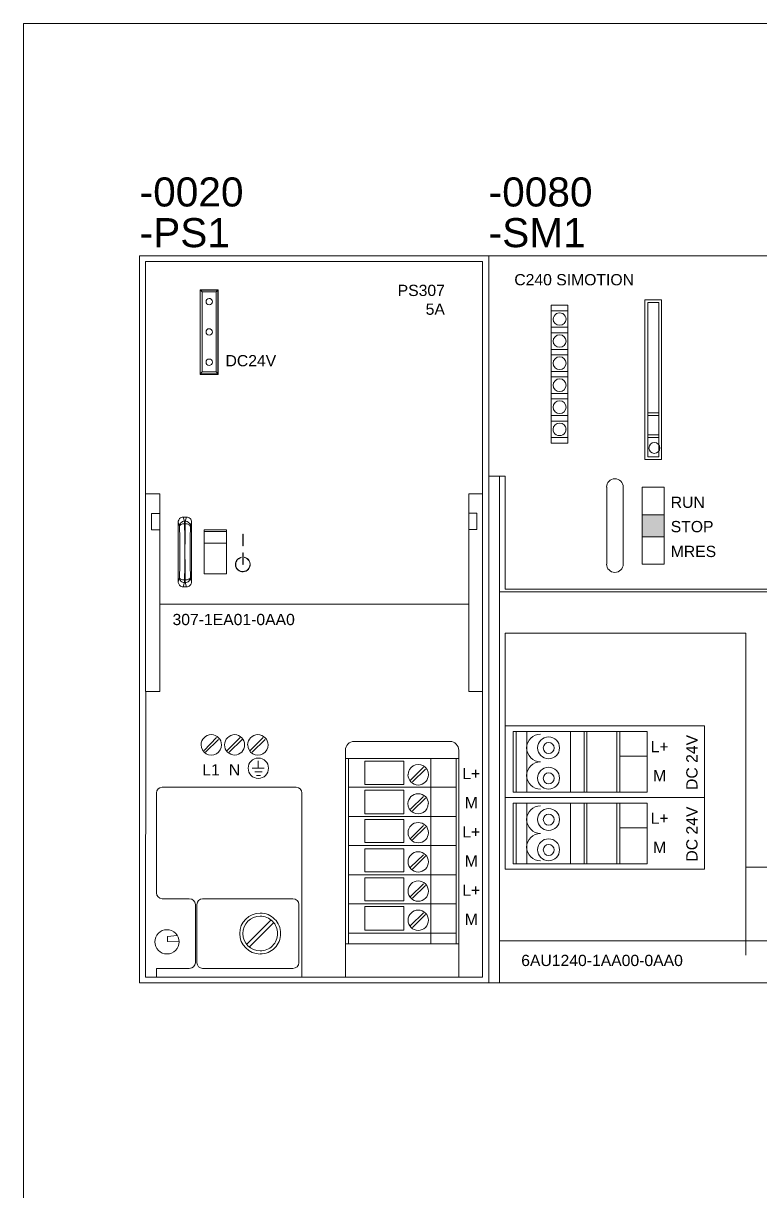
# Model space of a CAD drawing. Header units: millimetres. Extents: x -5035 to 14510, y -7775 to 12.
# Drawn here: x 1089.2 to 1216, y -1960.4 to -1759.5 of the extents above; entities that cross this region are included whole.
import ezdxf

# ---------------------------------------------------------------- set-up
doc = ezdxf.new("R2010")
doc.units = ezdxf.units.MM
doc.layers.add('eProC - L2', color=41, linetype='Continuous', lineweight=20)
doc.layers.add('Textos eProC', color=41, linetype='Continuous', lineweight=25)
doc.styles.get("Standard").update_dxf_attribs({"font": 'arial.ttf'})

msp = doc.modelspace()

# ---------------------------------------------------------------- linework, layer by layer
at = {"layer": 'eProC - L2'}
for p, q in [((1109.21, -1799.46), (1169.23, -1799.46)), ((1169.23, -1799.46), (1109.21, -1799.46)), ((1109.21, -1924.46), (1109.21, -1799.46)), ((1169.23, -1799.46), (1169.23, -1924.46)), ((1169.23, -1799.46), (1169.23, -1924.46)), ((1169.23, -1799.46), (1169.23, -1924.46)), ((1169.23, -1924.46), (1169.23, -1799.46)), ((1169.23, -1799.46), (1169.23, -1924.46)), ((1169.23, -1924.46), (1169.23, -1799.46)), ((1169.23, -1924.46), (1169.23, -1799.46)), ((1168.19, -1800.43), (1110.19, -1800.43)), ((1110.19, -1800.43), (1110.19, -1874.34)), ((1168.19, -1874.34), (1168.19, -1800.43)), ((1119.64, -1819.86), (1119.64, -1805.26)), ((1119.64, -1805.26), (1122.7, -1805.26)), ((1119.64, -1819.72), (1119.64, -1805.32)), ((1119.64, -1805.32), (1122.64, -1805.32)), ((1119.64, -1805.32), (1119.96, -1805.65)), ((1119.96, -1805.65), (1119.96, -1819.4)), ((1119.96, -1805.65), (1122.38, -1805.65)), ((1122.38, -1805.65), (1122.64, -1805.32)), ((1122.38, -1819.4), (1122.38, -1805.65)), ((1122.64, -1805.32), (1122.64, -1819.72)), ((1122.7, -1805.26), (1122.7, -1819.86)), ((1179.99, -1831.65), (1179.99, -1807.93)), ((1179.99, -1807.93), (1182.85, -1807.93)), ((1182.85, -1807.93), (1182.85, -1831.65)), ((1119.64, -1809.3), (1119.64, -1809.3)), ((1122.64, -1809.3), (1122.7, -1809.3)), ((1179.99, -1808.91), (1182.85, -1808.91)), ((1119.64, -1810.54), (1119.64, -1810.54)), ((1122.64, -1810.54), (1122.7, -1810.54)), ((1179.99, -1811.71), (1182.85, -1811.71)), ((1179.99, -1812.69), (1182.85, -1812.69)), ((1119.64, -1814.51), (1119.64, -1814.51)), ((1119.64, -1815.75), (1119.64, -1815.75)), ((1122.64, -1814.51), (1122.7, -1814.51)), ((1122.64, -1815.75), (1122.7, -1815.75)), ((1179.99, -1815.55), (1182.85, -1815.55)), ((1119.64, -1817.7), (1119.64, -1817.7)), ((1122.64, -1817.7), (1122.7, -1817.7)), ((1179.99, -1816.47), (1182.85, -1816.47)), ((1119.96, -1819.4), (1119.64, -1819.72)), ((1122.64, -1819.72), (1119.64, -1819.72)), ((1119.64, -1819.72), (1119.64, -1819.72)), ((1122.7, -1819.86), (1119.64, -1819.86)), ((1119.96, -1819.4), (1122.38, -1819.4)), ((1122.38, -1819.4), (1122.64, -1819.72)), ((1122.64, -1819.72), (1122.7, -1819.72)), ((1179.99, -1819.33), (1182.85, -1819.33)), ((1179.99, -1820.25), (1182.85, -1820.25)), ((1179.99, -1823.11), (1182.85, -1823.11)), ((1179.99, -1824.03), (1182.85, -1824.03)), ((1179.99, -1826.89), (1182.85, -1826.89)), ((1179.99, -1827.87), (1182.85, -1827.87)), ((1179.99, -1830.67), (1182.85, -1830.67)), ((1182.85, -1831.65), (1179.99, -1831.65)), ((1169.23, -1837.32), (1172.04, -1837.32)), ((1171.12, -1837.32), (1171.12, -1924.46)), ((1172.04, -1837.32), (1172.04, -1856.74)), ((1110.19, -1840.38), (1112.67, -1840.38)), ((1112.67, -1840.38), (1112.67, -1874.34)), ((1168.19, -1840.38), (1165.84, -1840.38)), ((1165.84, -1840.38), (1165.84, -1874.34)), ((1111.23, -1846.58), (1111.23, -1843.77)), ((1111.23, -1843.77), (1112.67, -1843.77)), ((1116.51, -1844.36), (1116.38, -1844.43)), ((1116.71, -1844.36), (1116.51, -1844.36)), ((1116.9, -1845.08), (1116.71, -1844.36)), ((1116.71, -1844.36), (1117.29, -1844.36)), ((1117.29, -1844.36), (1117.03, -1845.08)), ((1117.42, -1844.36), (1117.29, -1844.36)), ((1117.62, -1844.43), (1117.42, -1844.36)), ((1165.84, -1843.71), (1167.21, -1843.71)), ((1167.21, -1843.71), (1167.21, -1846.51)), ((1115.92, -1844.88), (1115.86, -1845.08)), ((1115.86, -1845.08), (1115.86, -1845.21)), ((1116.05, -1845.92), (1115.86, -1845.21)), ((1115.86, -1845.21), (1115.86, -1855.51)), ((1115.99, -1844.75), (1115.92, -1844.88)), ((1116.05, -1844.62), (1115.99, -1844.75)), ((1116.25, -1844.49), (1116.05, -1844.62)), ((1116.12, -1845.6), (1116.05, -1845.79)), ((1116.05, -1845.92), (1116.12, -1845.79)), ((1116.05, -1845.79), (1116.05, -1845.92)), ((1116.05, -1845.99), (1116.05, -1845.92)), ((1116.05, -1845.92), (1116.05, -1845.92)), ((1116.05, -1845.92), (1116.05, -1845.99)), ((1116.12, -1848.01), (1116.05, -1845.99)), ((1116.18, -1845.47), (1116.12, -1845.6)), ((1116.12, -1845.79), (1116.18, -1845.73)), ((1116.31, -1845.34), (1116.18, -1845.47)), ((1116.18, -1845.73), (1116.31, -1845.66)), ((1116.38, -1844.43), (1116.25, -1844.49)), ((1116.45, -1845.21), (1116.31, -1845.34)), ((1116.31, -1845.66), (1116.45, -1845.6)), ((1116.58, -1845.14), (1116.45, -1845.21)), ((1116.45, -1845.6), (1116.58, -1845.53)), ((1116.77, -1845.08), (1116.58, -1845.14)), ((1116.58, -1845.53), (1116.77, -1845.53)), ((1116.9, -1845.08), (1116.77, -1845.08)), ((1116.77, -1845.53), (1116.9, -1845.53)), ((1117.03, -1845.08), (1116.9, -1845.08)), ((1116.9, -1845.21), (1116.9, -1845.08)), ((1116.9, -1845.53), (1116.9, -1845.21)), ((1117.03, -1845.53), (1116.9, -1845.53)), ((1116.9, -1845.53), (1116.97, -1847.81)), ((1117.03, -1845.08), (1117.03, -1845.21)), ((1117.23, -1845.08), (1117.03, -1845.08)), ((1117.03, -1845.21), (1117.03, -1845.53)), ((1117.03, -1847.81), (1117.03, -1845.53)), ((1117.03, -1845.53), (1117.23, -1845.53)), ((1117.36, -1845.14), (1117.23, -1845.08)), ((1117.23, -1845.53), (1117.36, -1845.53)), ((1117.55, -1845.21), (1117.36, -1845.14)), ((1117.36, -1845.53), (1117.49, -1845.6)), ((1117.49, -1845.6), (1117.68, -1845.66)), ((1117.68, -1845.34), (1117.55, -1845.21)), ((1117.75, -1844.49), (1117.62, -1844.43)), ((1117.81, -1845.47), (1117.68, -1845.34)), ((1117.68, -1845.66), (1117.75, -1845.73)), ((1117.88, -1844.62), (1117.75, -1844.49)), ((1117.75, -1845.73), (1117.88, -1845.79)), ((1117.88, -1845.6), (1117.81, -1845.47)), ((1118.01, -1844.75), (1117.88, -1844.62)), ((1117.88, -1845.79), (1117.88, -1845.6)), ((1117.94, -1845.92), (1117.88, -1845.79)), ((1117.88, -1845.79), (1117.88, -1845.92)), ((1117.88, -1845.92), (1117.94, -1845.99)), ((1117.94, -1845.99), (1117.88, -1848.01)), ((1118.14, -1845.21), (1117.94, -1845.92)), ((1117.94, -1845.92), (1117.94, -1845.99)), ((1117.94, -1845.92), (1117.94, -1845.92)), ((1118.07, -1844.88), (1118.01, -1844.75)), ((1118.14, -1845.08), (1118.07, -1844.88)), ((1118.14, -1845.21), (1118.14, -1845.08)), ((1118.14, -1855.51), (1118.14, -1845.21)), ((1112.67, -1846.58), (1111.23, -1846.58)), ((1116.12, -1850.36), (1116.12, -1848.01)), ((1116.97, -1847.81), (1116.97, -1850.36)), ((1116.97, -1850.36), (1117.03, -1847.81)), ((1117.88, -1848.01), (1117.88, -1850.36)), ((1124.14, -1846.58), (1120.29, -1846.58)), ((1120.29, -1846.58), (1120.29, -1854.14)), ((1120.29, -1846.84), (1124.14, -1846.84)), ((1124.14, -1854.14), (1124.14, -1846.58)), ((1127, -1847.29), (1126.94, -1847.29)), ((1126.94, -1847.29), (1126.94, -1849.31)), ((1127, -1849.31), (1127, -1847.29)), ((1167.21, -1846.51), (1165.84, -1846.51)), ((1116.12, -1852.7), (1116.12, -1850.36)), ((1116.97, -1850.36), (1117.03, -1852.9)), ((1116.97, -1852.9), (1116.97, -1850.36)), ((1117.88, -1850.36), (1117.88, -1852.7)), ((1120.29, -1848.86), (1124.14, -1848.86)), ((1126.94, -1849.31), (1127, -1849.31)), ((1126.68, -1851.27), (1126.68, -1851.33)), ((1126.94, -1852.51), (1126.94, -1850.49)), ((1126.94, -1850.49), (1127, -1850.49)), ((1127, -1850.49), (1127, -1852.51)), ((1127.26, -1851.33), (1127.26, -1851.27)), ((1116.05, -1854.72), (1116.12, -1852.7)), ((1116.9, -1855.18), (1116.97, -1852.9)), ((1117.03, -1852.9), (1117.03, -1855.18)), ((1117.88, -1852.7), (1117.94, -1854.72)), ((1120.29, -1854.14), (1124.14, -1854.14)), ((1127, -1852.51), (1126.94, -1852.51)), ((1115.86, -1855.51), (1116.05, -1854.79)), ((1115.86, -1855.51), (1115.86, -1855.64)), ((1115.86, -1855.64), (1115.92, -1855.83)), ((1115.92, -1855.83), (1115.99, -1855.96)), ((1115.99, -1855.96), (1116.05, -1856.09)), ((1116.05, -1854.72), (1116.05, -1854.79)), ((1116.05, -1854.79), (1116.05, -1854.72)), ((1116.05, -1854.79), (1116.05, -1854.92)), ((1116.05, -1854.79), (1116.05, -1854.79)), ((1116.05, -1854.79), (1116.12, -1854.92)), ((1116.05, -1854.92), (1116.12, -1855.11)), ((1116.05, -1856.09), (1116.25, -1856.22)), ((1116.12, -1854.92), (1116.18, -1854.98)), ((1116.12, -1855.11), (1116.18, -1855.24)), ((1116.18, -1854.98), (1116.31, -1855.05)), ((1116.18, -1855.24), (1116.31, -1855.37)), ((1116.25, -1856.22), (1116.38, -1856.29)), ((1116.31, -1855.05), (1116.45, -1855.11)), ((1116.31, -1855.37), (1116.45, -1855.51)), ((1116.38, -1856.29), (1116.51, -1856.35)), ((1116.45, -1855.11), (1116.58, -1855.18)), ((1116.45, -1855.51), (1116.58, -1855.57)), ((1116.51, -1856.35), (1116.71, -1856.35)), ((1116.58, -1855.18), (1116.77, -1855.18)), ((1116.58, -1855.57), (1116.77, -1855.64)), ((1116.9, -1855.64), (1116.71, -1856.35)), ((1116.71, -1856.35), (1117.29, -1856.35)), ((1116.77, -1855.18), (1116.9, -1855.18)), ((1116.77, -1855.64), (1116.9, -1855.64)), ((1117.03, -1855.18), (1116.9, -1855.18)), ((1116.9, -1855.18), (1116.9, -1855.51)), ((1116.9, -1855.51), (1116.9, -1855.64)), ((1116.9, -1855.64), (1117.03, -1855.64)), ((1117.03, -1855.51), (1117.03, -1855.18)), ((1117.03, -1855.18), (1117.23, -1855.18)), ((1117.03, -1855.64), (1117.03, -1855.51)), ((1117.29, -1856.35), (1117.03, -1855.64)), ((1117.03, -1855.64), (1117.23, -1855.64)), ((1117.23, -1855.18), (1117.36, -1855.18)), ((1117.23, -1855.64), (1117.36, -1855.57)), ((1117.42, -1856.35), (1117.29, -1856.35)), ((1117.36, -1855.18), (1117.49, -1855.11)), ((1117.36, -1855.57), (1117.55, -1855.51)), ((1117.62, -1856.29), (1117.42, -1856.35)), ((1117.49, -1855.11), (1117.68, -1855.05)), ((1117.55, -1855.51), (1117.68, -1855.37)), ((1117.75, -1856.22), (1117.62, -1856.29)), ((1117.68, -1855.05), (1117.75, -1854.98)), ((1117.68, -1855.37), (1117.81, -1855.24)), ((1117.75, -1854.98), (1117.88, -1854.92)), ((1117.88, -1856.09), (1117.75, -1856.22)), ((1117.81, -1855.24), (1117.88, -1855.11)), ((1117.88, -1854.79), (1117.94, -1854.72)), ((1117.88, -1854.92), (1117.88, -1854.79)), ((1117.88, -1854.92), (1117.94, -1854.79)), ((1117.88, -1855.11), (1117.88, -1854.92)), ((1118.01, -1855.96), (1117.88, -1856.09)), ((1117.94, -1854.72), (1117.94, -1854.79)), ((1117.94, -1854.79), (1117.94, -1854.79)), ((1117.94, -1854.79), (1118.14, -1855.51)), ((1118.07, -1855.83), (1118.01, -1855.96)), ((1118.14, -1855.64), (1118.07, -1855.83)), ((1118.14, -1855.51), (1118.14, -1855.64)), ((1112.67, -1859.35), (1165.84, -1859.35)), ((1172.04, -1902.17), (1172.04, -1864.3)), ((1110.25, -1874.34), (1110.19, -1923.48)), ((1112.67, -1874.34), (1110.25, -1874.34)), ((1165.84, -1874.34), (1168.19, -1874.34)), ((1168.19, -1923.48), (1168.19, -1874.34)), ((1172.04, -1880.27), (1172.04, -1892.59)), ((1120.29, -1884.51), (1122.44, -1882.29)), ((1124.27, -1884.51), (1126.48, -1882.29)), ((1128.24, -1884.51), (1130.46, -1882.29)), ((1173.47, -1881.25), (1173.47, -1891.68)), ((1173.93, -1891.68), (1173.93, -1881.25)), ((1175.81, -1891.68), (1175.81, -1881.25)), ((1183.31, -1891.68), (1183.31, -1881.25)), ((1186.11, -1881.25), (1185.66, -1881.25)), ((1185.66, -1881.25), (1185.66, -1891.68)), ((1186.11, -1891.68), (1186.11, -1881.25)), ((1120.55, -1884.77), (1122.77, -1882.62)), ((1124.59, -1884.77), (1126.81, -1882.62)), ((1128.57, -1884.77), (1130.78, -1882.62)), ((1144.6, -1884.44), (1144.6, -1923.48)), ((1146.1, -1882.94), (1162.59, -1882.94)), ((1164.08, -1884.44), (1164.08, -1923.48)), ((1129.61, -1886.27), (1129.61, -1887.57)), ((1144.6, -1885.87), (1164.08, -1885.87)), ((1145.12, -1885.87), (1145.12, -1917.74)), ((1147.92, -1890.37), (1147.92, -1886.33)), ((1147.92, -1886.33), (1154.63, -1886.33)), ((1154.63, -1886.33), (1154.63, -1890.37)), ((1159.26, -1885.87), (1159.26, -1917.74)), ((1163.63, -1885.87), (1163.63, -1917.74)), ((1128.57, -1887.57), (1130.65, -1887.57)), ((1129.02, -1888.16), (1130.26, -1888.16)), ((1155.81, -1889.59), (1158.02, -1887.37)), ((1156.13, -1889.92), (1158.35, -1887.7)), ((1129.28, -1888.81), (1130, -1888.81)), ((1154.63, -1890.37), (1147.92, -1890.37)), ((1112.08, -1891.81), (1112.08, -1909.01)), ((1113.06, -1890.83), (1136.13, -1890.83)), ((1137.1, -1891.81), (1137.1, -1923.48)), ((1145.12, -1890.83), (1163.63, -1890.83)), ((1147.92, -1895.39), (1147.92, -1891.35)), ((1147.92, -1891.35), (1154.63, -1891.35)), ((1154.63, -1891.35), (1154.63, -1895.39)), ((1155.81, -1894.61), (1158.02, -1892.39)), ((1172.04, -1892.59), (1172.04, -1904.91)), ((1185.66, -1891.68), (1186.11, -1891.68)), ((1156.13, -1894.87), (1158.35, -1892.72)), ((1173.47, -1893.56), (1173.47, -1903.99)), ((1173.93, -1903.99), (1173.93, -1893.56)), ((1175.81, -1903.99), (1175.81, -1893.56)), ((1183.31, -1903.99), (1183.31, -1893.56)), ((1186.11, -1893.56), (1185.66, -1893.56)), ((1185.66, -1893.56), (1185.66, -1903.99)), ((1186.11, -1903.99), (1186.11, -1893.56)), ((1145.12, -1895.85), (1163.63, -1895.85)), ((1154.63, -1895.39), (1147.92, -1895.39)), ((1147.92, -1900.34), (1147.92, -1896.37)), ((1147.92, -1896.37), (1154.63, -1896.37)), ((1154.63, -1896.37), (1154.63, -1900.34)), ((1155.81, -1899.63), (1158.02, -1897.41)), ((1156.13, -1899.89), (1158.35, -1897.67)), ((1154.63, -1900.34), (1147.92, -1900.34)), ((1145.12, -1900.86), (1163.63, -1900.86)), ((1154.63, -1901.39), (1147.92, -1901.39)), ((1147.92, -1901.39), (1147.92, -1905.36)), ((1154.63, -1905.36), (1154.63, -1901.39)), ((1155.81, -1904.58), (1158.02, -1902.43)), ((1156.13, -1904.91), (1158.35, -1902.69)), ((1185.66, -1903.99), (1186.11, -1903.99)), ((1145.12, -1905.88), (1163.63, -1905.88)), ((1147.92, -1905.36), (1154.63, -1905.36)), ((1147.92, -1910.38), (1147.92, -1906.4)), ((1147.92, -1906.4), (1154.63, -1906.4)), ((1154.63, -1906.4), (1154.63, -1910.38)), ((1155.81, -1909.6), (1158.02, -1907.45)), ((1156.13, -1909.92), (1158.35, -1907.71)), ((1113.06, -1909.99), (1117.75, -1909.99)), ((1120.03, -1909.99), (1135.54, -1909.99)), ((1154.63, -1910.38), (1147.92, -1910.38)), ((1118.79, -1910.97), (1118.79, -1921)), ((1119.05, -1910.97), (1119.05, -1921)), ((1136.58, -1910.97), (1136.58, -1921)), ((1145.12, -1910.9), (1163.63, -1910.9)), ((1154.63, -1911.36), (1147.92, -1911.36)), ((1147.92, -1911.36), (1147.92, -1915.4)), ((1154.63, -1915.4), (1154.63, -1911.36)), ((1155.81, -1914.62), (1158.02, -1912.4)), ((1131.83, -1913.64), (1127.59, -1917.87)), ((1128.05, -1918.33), (1132.28, -1914.09)), ((1156.13, -1914.94), (1158.35, -1912.73)), ((1113.97, -1916.51), (1115.66, -1916.31)), ((1113.97, -1917.35), (1113.97, -1916.51)), ((1145.12, -1915.92), (1163.63, -1915.92)), ((1147.92, -1915.4), (1154.63, -1915.4)), ((1115.99, -1917.42), (1113.97, -1917.35)), ((1144.6, -1917.74), (1164.08, -1917.74)), ((1112.08, -1923.48), (1112.08, -1921.98)), ((1112.08, -1921.98), (1117.75, -1921.98)), ((1120.03, -1921.98), (1135.54, -1921.98)), ((1169.23, -1924.46), (1109.21, -1924.46)), ((1109.21, -1924.46), (1169.23, -1924.46)), ((1110.19, -1923.48), (1168.19, -1923.48))]:
    msp.add_line(p, q, dxfattribs=at)
at = {"layer": 'eProC - L2', "lineweight": 9}
msp.add_line((1369.24, -1799.46), (1169.23, -1799.46), dxfattribs=at)
at = {"layer": 'eProC - L2', "lineweight": 13}
for p, q in [((1169.23, -1799.46), (1327.92, -1799.46)), ((1198.95, -1807.02), (1196.08, -1807.02)), ((1196.08, -1807.02), (1196.08, -1834.45)), ((1198.5, -1807.47), (1196.6, -1807.47)), ((1196.6, -1807.47), (1196.6, -1834)), ((1198.5, -1834), (1198.5, -1807.47)), ((1198.95, -1834.45), (1198.95, -1807.02)), ((1196.6, -1826.89), (1196.6, -1826.44)), ((1196.6, -1826.44), (1198.5, -1826.44)), ((1198.5, -1826.89), (1196.6, -1826.89)), ((1198.5, -1826.44), (1198.5, -1826.89)), ((1196.6, -1830.67), (1196.6, -1830.22)), ((1196.6, -1830.22), (1198.5, -1830.22)), ((1198.5, -1830.22), (1198.5, -1830.67)), ((1198.5, -1830.67), (1196.6, -1830.67)), ((1196.6, -1834), (1198.5, -1834)), ((1196.08, -1834.45), (1198.95, -1834.45)), ((1189.57, -1839.21), (1189.57, -1852.44)), ((1192.37, -1839.21), (1192.37, -1852.44)), ((1195.63, -1852.44), (1195.63, -1839.21)), ((1195.63, -1839.21), (1199.41, -1839.21)), ((1199.41, -1839.21), (1199.41, -1852.44)), ((1199.41, -1843.97), (1195.63, -1843.97)), ((1195.63, -1843.97), (1195.63, -1847.75)), ((1199.41, -1843.97), (1195.63, -1843.97)), ((1195.63, -1843.97), (1195.63, -1847.75)), ((1199.41, -1847.75), (1199.41, -1843.97)), ((1199.41, -1847.75), (1199.41, -1843.97)), ((1195.63, -1847.75), (1199.41, -1847.75)), ((1195.63, -1847.75), (1199.41, -1847.75)), ((1195.63, -1847.75), (1195.63, -1847.75)), ((1199.41, -1852.44), (1195.63, -1852.44)), ((1171.12, -1857.2), (1258, -1857.2)), ((1172.04, -1856.74), (1258, -1856.74)), ((1172.04, -1864.3), (1204.43, -1864.3)), ((1203.97, -1864.3), (1213.48, -1864.3)), ((1213.48, -1864.3), (1213.48, -1904.58)), ((1206.32, -1880.27), (1172.04, -1880.27)), ((1206.32, -1892.59), (1206.32, -1880.27)), ((1196.47, -1881.25), (1173.47, -1881.25)), ((1191.78, -1881.25), (1191.26, -1881.25)), ((1191.26, -1881.25), (1191.26, -1891.68)), ((1191.78, -1891.68), (1191.78, -1881.25)), ((1196.47, -1891.68), (1196.47, -1881.25)), ((1196.47, -1885.48), (1191.78, -1885.48)), ((1172.04, -1892.59), (1206.32, -1892.59)), ((1206.32, -1892.59), (1172.04, -1892.59)), ((1173.47, -1891.68), (1196.47, -1891.68)), ((1191.26, -1891.68), (1191.78, -1891.68)), ((1206.32, -1904.91), (1206.32, -1892.59)), ((1196.47, -1893.56), (1173.47, -1893.56)), ((1191.78, -1893.56), (1191.26, -1893.56)), ((1191.26, -1893.56), (1191.26, -1903.99)), ((1191.78, -1903.99), (1191.78, -1893.56)), ((1196.47, -1903.99), (1196.47, -1893.56)), ((1196.47, -1897.8), (1191.78, -1897.8)), ((1173.47, -1903.99), (1196.47, -1903.99)), ((1191.26, -1903.99), (1191.78, -1903.99)), ((1213.48, -1904.58), (1258, -1904.58)), ((1213.48, -1904.58), (1213.48, -1919.7)), ((1172.04, -1904.91), (1206.32, -1904.91)), ((1171.12, -1917.22), (1258, -1917.22)), ((1327.92, -1924.46), (1169.23, -1924.46))]:
    msp.add_line(p, q, dxfattribs=at)
at = {"layer": 'eProC - L2', "color": 251, "lineweight": 9, "true_color": 0x535353}
msp.add_line((1169.23, -1924.46), (1369.24, -1924.46), dxfattribs=at)
at = {"layer": 'eProC - L2'}
msp.add_lwpolyline([(1089.21, -1759.46), (1569.21, -1759.46), (1569.21, -2959.46), (1089.21, -2959.46), (1089.21, -1759.46)], dxfattribs=at)
for centre, radius in [((1179.53, -1884.05), 1.89), ((1129.62, -1887.56), 1.75), ((1179.53, -1889.26), 1.89), ((1179.53, -1896.37), 1.89), ((1157.12, -1898.64), 1.75), ((1179.53, -1901.58), 1.89), ((1157.12, -1903.66), 1.75), ((1157.12, -1908.68), 1.75), ((1157.12, -1913.7), 1.75)]:
    msp.add_circle(centre, radius, dxfattribs=at)
for centre, radius, start, end in [((1121.14, -1807.34), 0.584, 359.7438, 90.2549), ((1181.43, -1810.33), 1.1, 359.4931, 180.5504), ((1121.14, -1812.55), 0.584, 359.7438, 90.2549), ((1121.14, -1817.71), 0.584, 269.7702, 0.2311), ((1181.41, -1829.25), 1.1, 179.4487, 0.5078), ((1121.52, -1883.54), 1.75, 179.7878, 0.2047), ((1125.56, -1883.53), 1.75, 179.8028, 270.2177), ((1129.54, -1883.54), 1.75, 179.7916, 0.2122), ((1157.12, -1888.67), 1.75, 359.7629, 180.2187), ((1157.1, -1893.64), 1.75, 179.7813, 0.2371), ((1129.96, -1916.01), 3.55, 90.4495, 179.5605), ((1129.95, -1915.97), 3.5, 359.7605, 90.2316), ((1129.97, -1916.02), 3.03, 90.6524, 179.3514), ((1129.94, -1915.98), 2.99, 359.8514, 90.1473), ((1113.88, -1917.39), 2.06, 89.2366, 180.75), ((1113.93, -1917.39), 2.06, 359.2623, 90.7696), ((1129.96, -1915.96), 3.55, 180.4395, 269.5505), ((1129.97, -1915.95), 3.03, 180.6486, 269.3476), ((1129.94, -1915.99), 2.99, 269.8527, 0.1486), ((1129.95, -1916), 3.5, 269.7684, 0.2395), ((1113.88, -1917.44), 2.06, 179.25, 270.7634), ((1113.93, -1917.44), 2.06, 269.2452, 0.7525)]:
    msp.add_arc(centre, radius, start, end, dxfattribs=at)
at = {"layer": 'eProC - L2', "lineweight": 13}
for centre, start, end in [((1190.95, -1839.22), 90.5248, 179.5033), ((1190.92, -1839.22), 0.5078, 89.5177), ((1190.95, -1852.43), 180.5076, 269.4911), ((1190.92, -1852.43), 270.4665, 359.4813)]:
    msp.add_arc(centre, 1.45, start, end, dxfattribs=at)
at = {"layer": 'eProC - L2'}
for points in [[(1121.14, -1806.76), (1120.88, -1806.76), (1120.62, -1807.02), (1120.62, -1807.34)], [(1120.62, -1807.34), (1120.62, -1807.6), (1120.88, -1807.86), (1121.14, -1807.86)], [(1121.14, -1807.86), (1121.46, -1807.86), (1121.72, -1807.6), (1121.72, -1807.34)], [(1121.14, -1811.97), (1120.88, -1811.97), (1120.62, -1812.23), (1120.62, -1812.56)], [(1180.31, -1810.34), (1180.31, -1810.93), (1180.83, -1811.38), (1181.42, -1811.38)], [(1181.42, -1811.38), (1182.01, -1811.38), (1182.53, -1810.93), (1182.53, -1810.34)], [(1120.62, -1812.56), (1120.62, -1812.82), (1120.88, -1813.08), (1121.14, -1813.08)], [(1121.14, -1813.08), (1121.46, -1813.08), (1121.72, -1812.82), (1121.72, -1812.56)], [(1181.42, -1813.01), (1180.83, -1813.01), (1180.31, -1813.53), (1180.31, -1814.12)], [(1180.31, -1814.12), (1180.31, -1814.71), (1180.83, -1815.16), (1181.42, -1815.16)], [(1182.53, -1814.12), (1182.53, -1813.53), (1182.01, -1813.01), (1181.42, -1813.01)], [(1181.42, -1815.16), (1182.01, -1815.16), (1182.53, -1814.71), (1182.53, -1814.12)], [(1121.14, -1817.18), (1120.88, -1817.18), (1120.62, -1817.44), (1120.62, -1817.7)], [(1120.62, -1817.7), (1120.62, -1818.03), (1120.88, -1818.29), (1121.14, -1818.29)], [(1121.72, -1817.7), (1121.72, -1817.44), (1121.46, -1817.18), (1121.14, -1817.18)], [(1181.42, -1816.79), (1180.83, -1816.79), (1180.31, -1817.31), (1180.31, -1817.9)], [(1180.31, -1817.9), (1180.31, -1818.49), (1180.83, -1819.01), (1181.42, -1819.01)], [(1182.53, -1817.9), (1182.53, -1817.31), (1182.01, -1816.79), (1181.42, -1816.79)], [(1181.42, -1819.01), (1182.01, -1819.01), (1182.53, -1818.49), (1182.53, -1817.9)], [(1181.42, -1820.57), (1180.83, -1820.57), (1180.31, -1821.09), (1180.31, -1821.68)], [(1180.31, -1821.68), (1180.31, -1822.27), (1180.83, -1822.79), (1181.42, -1822.79)], [(1182.53, -1821.68), (1182.53, -1821.09), (1182.01, -1820.57), (1181.42, -1820.57)], [(1181.42, -1822.79), (1182.01, -1822.79), (1182.53, -1822.27), (1182.53, -1821.68)], [(1181.42, -1824.35), (1180.83, -1824.35), (1180.31, -1824.87), (1180.31, -1825.46)], [(1180.31, -1825.46), (1180.31, -1826.05), (1180.83, -1826.57), (1181.42, -1826.57)], [(1182.53, -1825.46), (1182.53, -1824.87), (1182.01, -1824.35), (1181.42, -1824.35)], [(1181.42, -1826.57), (1182.01, -1826.57), (1182.53, -1826.05), (1182.53, -1825.46)], [(1181.42, -1828.2), (1180.83, -1828.2), (1180.31, -1828.65), (1180.31, -1829.24)], [(1182.53, -1829.24), (1182.53, -1828.65), (1182.01, -1828.2), (1181.42, -1828.2)], [(1126.68, -1851.27), (1125.96, -1851.46), (1125.57, -1852.12), (1125.7, -1852.83)], [(1126.68, -1851.33), (1126.02, -1851.46), (1125.63, -1852.12), (1125.76, -1852.83)], [(1128.17, -1852.18), (1128.11, -1851.72), (1127.72, -1851.4), (1127.26, -1851.27)], [(1128.17, -1852.18), (1128.04, -1851.79), (1127.72, -1851.4), (1127.26, -1851.33)], [(1127.26, -1853.74), (1127.98, -1853.55), (1128.37, -1852.9), (1128.17, -1852.18)], [(1127.26, -1853.68), (1127.91, -1853.55), (1128.3, -1852.9), (1128.17, -1852.18)], [(1125.7, -1852.83), (1125.89, -1853.48), (1126.61, -1853.94), (1127.26, -1853.74)], [(1125.76, -1852.83), (1125.96, -1853.48), (1126.61, -1853.87), (1127.26, -1853.68)], [(1121.53, -1881.77), (1120.55, -1881.77), (1119.77, -1882.62), (1119.77, -1883.53)], [(1123.29, -1883.53), (1123.29, -1882.62), (1122.51, -1881.77), (1121.53, -1881.77)], [(1125.57, -1881.77), (1124.59, -1881.77), (1123.81, -1882.62), (1123.81, -1883.53)], [(1127.26, -1883.53), (1127.26, -1882.62), (1126.48, -1881.77), (1125.57, -1881.77)], [(1129.54, -1881.77), (1128.57, -1881.77), (1127.78, -1882.62), (1127.78, -1883.53)], [(1131.3, -1883.53), (1131.3, -1882.62), (1130.52, -1881.77), (1129.54, -1881.77)], [(1178.16, -1881.7), (1176.86, -1881.7), (1175.75, -1882.75), (1175.75, -1884.05)], [(1125.57, -1885.29), (1126.48, -1885.29), (1127.26, -1884.51), (1127.26, -1883.53)], [(1146.1, -1882.94), (1145.25, -1882.94), (1144.6, -1883.66), (1144.6, -1884.44)], [(1164.08, -1884.44), (1164.08, -1883.66), (1163.43, -1882.94), (1162.59, -1882.94)], [(1175.75, -1884.05), (1175.75, -1885.35), (1176.86, -1886.46), (1178.16, -1886.46)], [(1179.53, -1883.14), (1179.01, -1883.14), (1178.62, -1883.53), (1178.62, -1884.05)], [(1178.62, -1884.05), (1178.62, -1884.57), (1179.01, -1885.03), (1179.53, -1885.03)], [(1180.51, -1884.05), (1180.51, -1883.53), (1180.05, -1883.14), (1179.53, -1883.14)], [(1179.53, -1885.03), (1180.05, -1885.03), (1180.51, -1884.57), (1180.51, -1884.05)], [(1178.16, -1886.46), (1176.86, -1886.46), (1175.75, -1887.5), (1175.75, -1888.81)], [(1179.53, -1888.35), (1179.01, -1888.35), (1178.62, -1888.74), (1178.62, -1889.26)], [(1180.51, -1889.26), (1180.51, -1888.74), (1180.05, -1888.35), (1179.53, -1888.35)], [(1155.35, -1888.68), (1155.35, -1889.59), (1156.13, -1890.44), (1157.11, -1890.44)], [(1157.11, -1890.44), (1158.09, -1890.44), (1158.87, -1889.59), (1158.87, -1888.68)], [(1175.75, -1888.81), (1175.75, -1890.11), (1176.86, -1891.15), (1178.16, -1891.15)], [(1178.62, -1889.26), (1178.62, -1889.79), (1179.01, -1890.24), (1179.53, -1890.24)], [(1179.53, -1890.24), (1180.05, -1890.24), (1180.51, -1889.79), (1180.51, -1889.26)], [(1113.06, -1890.83), (1112.53, -1890.83), (1112.08, -1891.28), (1112.08, -1891.81)], [(1137.1, -1891.81), (1137.1, -1891.28), (1136.65, -1890.83), (1136.13, -1890.83)], [(1157.11, -1891.93), (1156.13, -1891.93), (1155.35, -1892.72), (1155.35, -1893.63)], [(1158.87, -1893.63), (1158.87, -1892.72), (1158.09, -1891.93), (1157.11, -1891.93)], [(1178.16, -1894.02), (1176.86, -1894.02), (1175.75, -1895.06), (1175.75, -1896.37)], [(1175.75, -1896.37), (1175.75, -1897.67), (1176.86, -1898.78), (1178.16, -1898.78)], [(1179.53, -1895.46), (1179.01, -1895.46), (1178.62, -1895.85), (1178.62, -1896.37)], [(1178.62, -1896.37), (1178.62, -1896.89), (1179.01, -1897.34), (1179.53, -1897.34)], [(1180.51, -1896.37), (1180.51, -1895.85), (1180.05, -1895.46), (1179.53, -1895.46)], [(1179.53, -1897.34), (1180.05, -1897.34), (1180.51, -1896.89), (1180.51, -1896.37)], [(1178.16, -1898.78), (1176.86, -1898.78), (1175.75, -1899.82), (1175.75, -1901.13)], [(1175.75, -1901.13), (1175.75, -1902.43), (1176.86, -1903.47), (1178.16, -1903.47)], [(1179.53, -1900.67), (1179.01, -1900.67), (1178.62, -1901.06), (1178.62, -1901.58)], [(1178.62, -1901.58), (1178.62, -1902.1), (1179.01, -1902.56), (1179.53, -1902.56)], [(1180.51, -1901.58), (1180.51, -1901.06), (1180.05, -1900.67), (1179.53, -1900.67)], [(1179.53, -1902.56), (1180.05, -1902.56), (1180.51, -1902.1), (1180.51, -1901.58)], [(1112.08, -1909.01), (1112.08, -1909.53), (1112.53, -1909.99), (1113.06, -1909.99)], [(1118.79, -1910.97), (1118.79, -1910.44), (1118.33, -1909.99), (1117.75, -1909.99)], [(1120.03, -1909.99), (1119.51, -1909.99), (1119.05, -1910.44), (1119.05, -1910.97)], [(1136.58, -1910.97), (1136.58, -1910.44), (1136.13, -1909.99), (1135.54, -1909.99)], [(1117.75, -1921.98), (1118.33, -1921.98), (1118.79, -1921.52), (1118.79, -1921)], [(1119.05, -1921), (1119.05, -1921.52), (1119.51, -1921.98), (1120.03, -1921.98)], [(1135.54, -1921.98), (1136.13, -1921.98), (1136.58, -1921.52), (1136.58, -1921)]]:
    msp.add_open_spline(points, degree=3, dxfattribs=at)
at = {"layer": 'eProC - L2', "lineweight": 13}
for points in [[(1197.71, -1831.52), (1197.19, -1831.52), (1196.8, -1831.98), (1196.8, -1832.5)], [(1198.69, -1832.5), (1198.69, -1831.98), (1198.23, -1831.52), (1197.71, -1831.52)], [(1196.8, -1832.5), (1196.8, -1833.02), (1197.19, -1833.41), (1197.71, -1833.41)], [(1197.71, -1833.41), (1198.23, -1833.41), (1198.69, -1833.02), (1198.69, -1832.5)]]:
    msp.add_open_spline(points, degree=3, dxfattribs=at)
at = {"layer": 'eProC - L2', "lineweight": 13, "transparency": 33554559}
msp.add_solid([(1195.63, -1843.9), (1195.63, -1847.75), (1199.41, -1843.9), (1199.41, -1847.75)], dxfattribs=at)

# ---------------------------------------------------------------- texts
at = {"layer": 'eProC - L2'}
for s, width, insert, char_height, attachment_point in [('C240 SIMOTION', 27.7637, (1173.64, -1802.57), 1.9349, 1), ('PS307\\P5A', 8.5603, (1161.7, -1804.41), 1.935, 3), ('DC24V', 8.5603, (1132.69, -1816.5), 1.935, 3), ('RUN', 8.5603, (1200.54, -1840.85), 1.935, 1), ('STOP', 8.5603, (1200.54, -1845.03), 1.935, 1), ('MRES', 8.5603, (1200.54, -1849.3), 1.935, 1), ('307-1EA01-0AA0', 8.5603, (1114.86, -1861.01), 1.9349, 1), ('L+', 8.5603, (1198.63, -1882.87), 1.935, 2), ('L1', 8.5603, (1121.48, -1886.86), 1.935, 2), ('N', 8.5603, (1125.52, -1886.86), 1.93, 2), ('L+', 8.5603, (1166.24, -1887.49), 1.935, 2), ('M', 8.5603, (1198.63, -1887.88), 1.93, 2), ('M', 8.5603, (1166.24, -1892.51), 1.93, 2), ('L+', 8.5603, (1198.63, -1895.18), 1.935, 2), ('L+', 8.5603, (1166.24, -1897.53), 1.935, 2), ('M', 8.5603, (1198.63, -1900.2), 1.93, 2), ('M', 8.5603, (1166.24, -1902.55), 1.93, 2), ('L+', 8.5603, (1166.24, -1907.56), 1.935, 2), ('M', 8.5603, (1166.24, -1912.58), 1.93, 2), ('6AU1240-1AA00-0AA0', 27.7637, (1174.83, -1919.64), 1.9349, 1)]:
    msp.add_mtext_dynamic_manual_height_columns(s, width=width, gutter_width=12.09, heights=[0], dxfattribs=dict(at, insert=insert, char_height=char_height, attachment_point=attachment_point))
at = {"layer": 'eProC - L2', "char_height": 1.935, "attachment_point": 2, "rotation": 90}
for insert in [(1203.21, -1886.56), (1203.21, -1898.88)]:
    msp.add_mtext_dynamic_manual_height_columns('DC 24V', width=15.3155, gutter_width=12.09, heights=[0], dxfattribs=dict(at, insert=insert))
at = {"layer": 'Textos eProC', "char_height": 5, "attachment_point": 7}
for s, insert in [('-0020', (1109.21, -1791.02)), ('-0080', (1169.23, -1791.02)), ('-PS1', (1109.21, -1798.02)), ('-SM1', (1169.23, -1798.02))]:
    msp.add_mtext_dynamic_manual_height_columns(s, width=18.3122, gutter_width=12.5, heights=[0], dxfattribs=dict(at, insert=insert))

doc.saveas('drawing.dxf')
